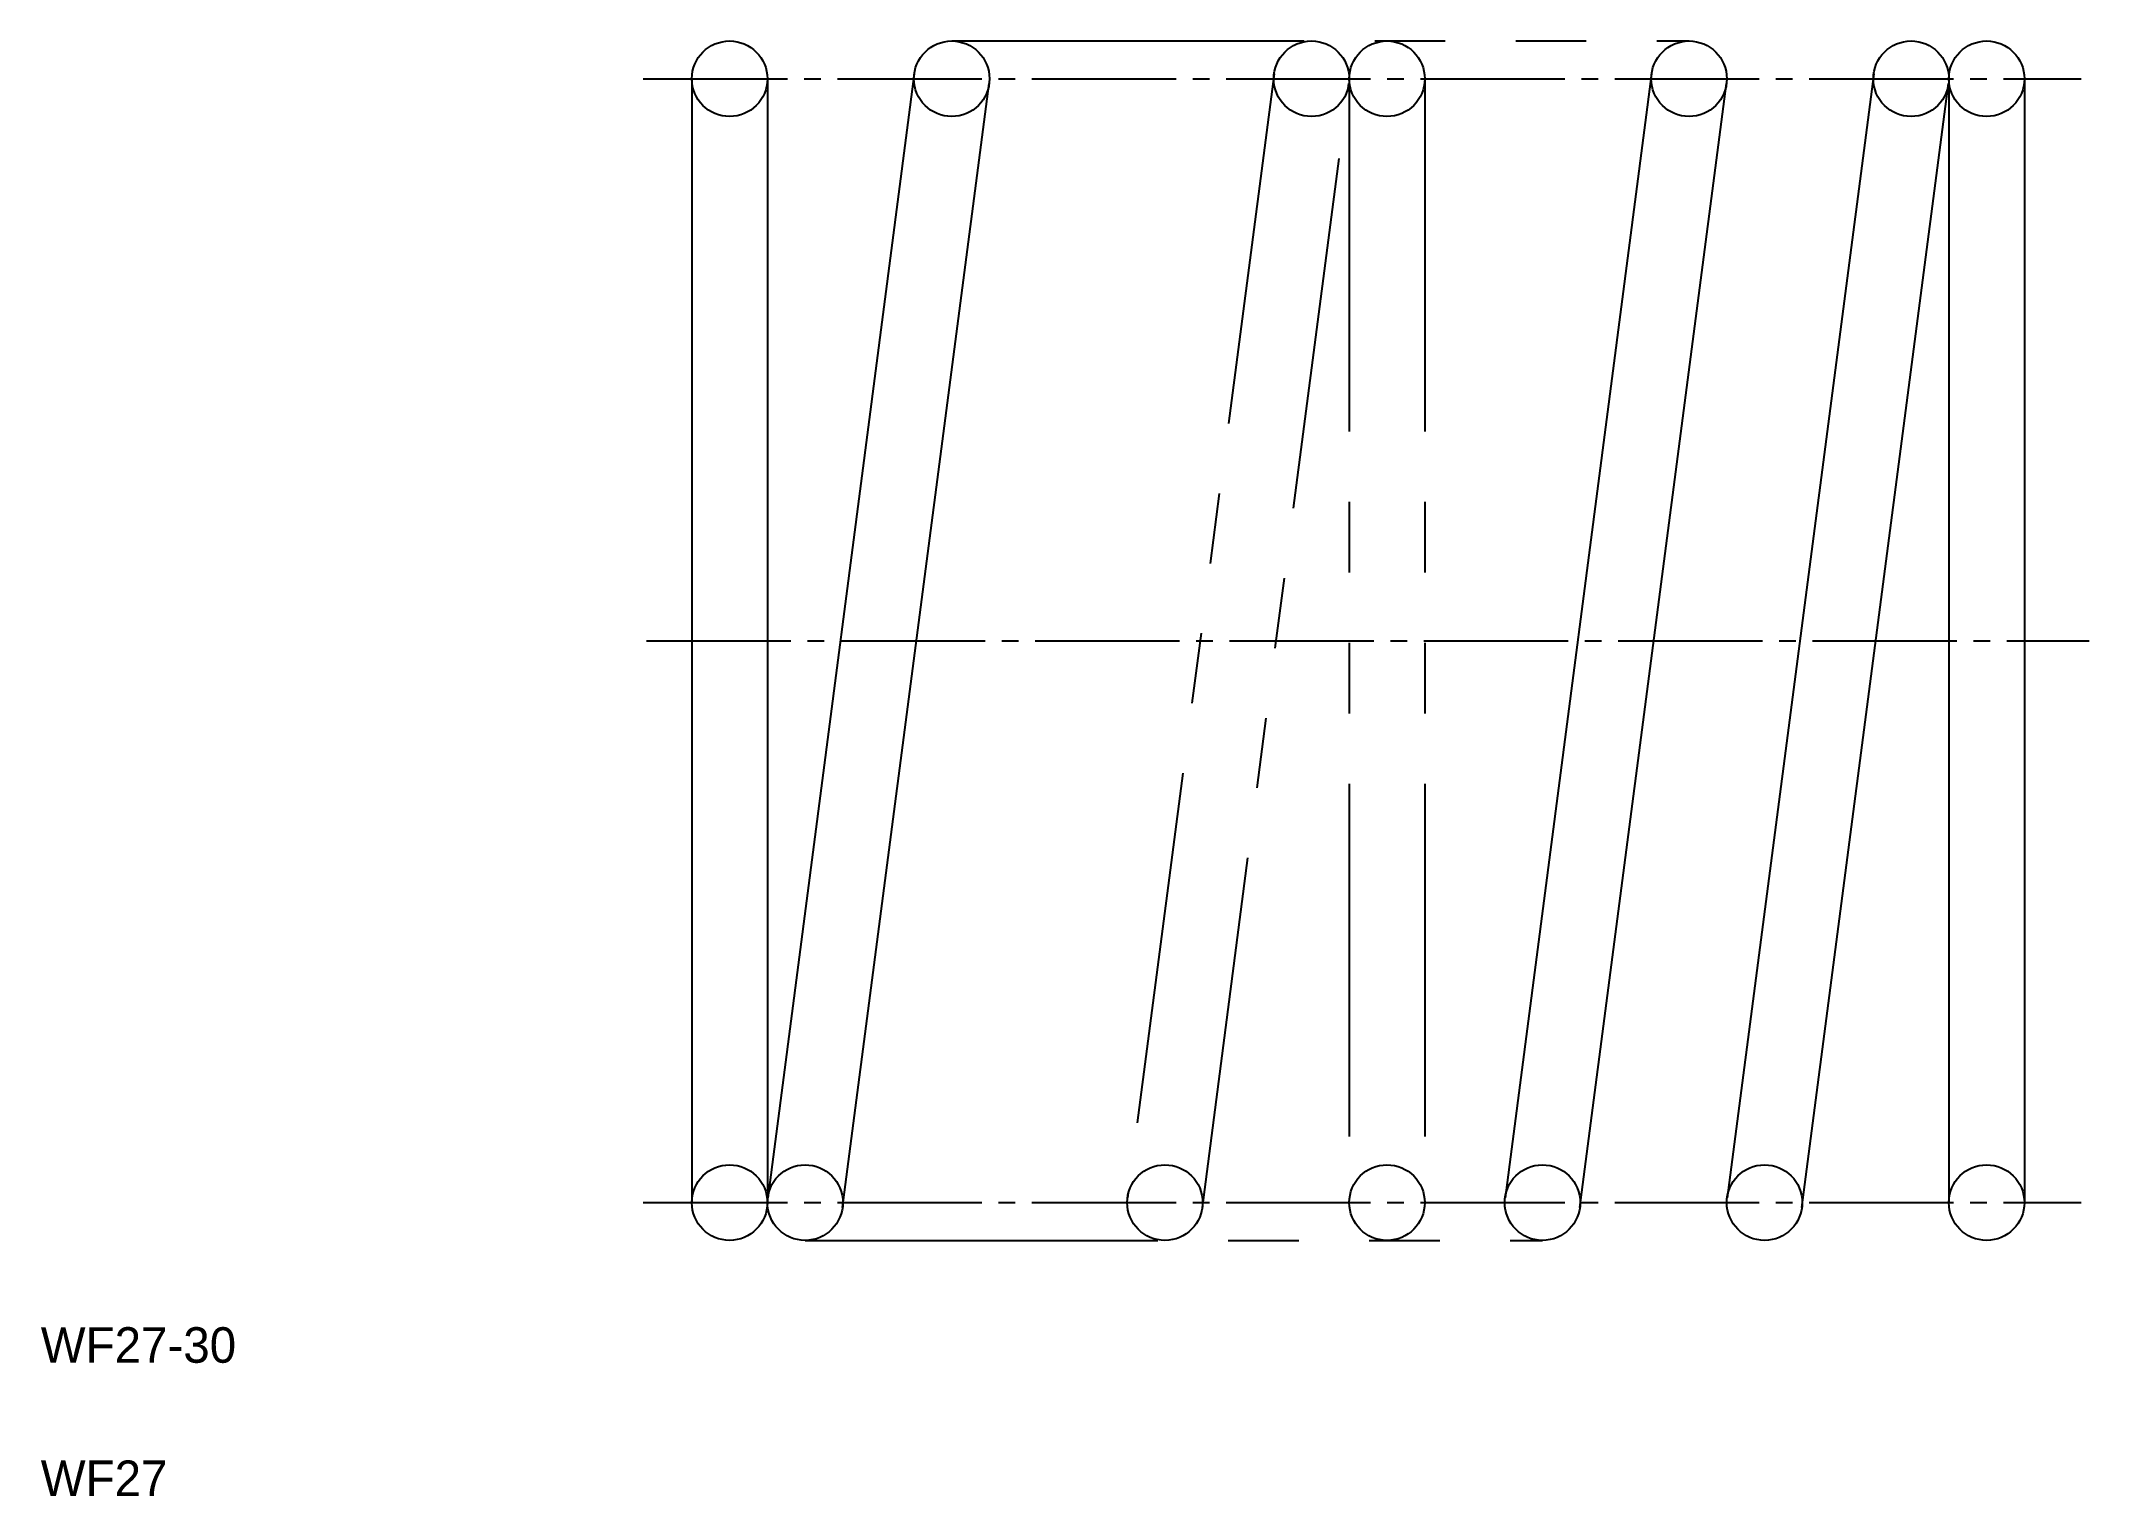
# Model space of a CAD drawing. Extents: x 2 to 48.1, y 2 to 34.8.
import ezdxf

# ---------------------------------------------------------------- set-up
doc = ezdxf.new("R2010")
doc.units = 0
doc.header["$LTSCALE"] = 0.25
doc.linetypes.add('CENTER', pattern=[17.5, 13, -1.5, 1.5, -1.5])
doc.linetypes.add('PHANTOM', pattern=[63.5, 31.75, -6.35, 6.35, -6.35, 6.35, -6.35])
doc.layers.get('0').update_dxf_attribs({"linetype": 'CONTINUOUS'})
doc.layers.add('CENTER', color=1, linetype='CENTER')

msp = doc.modelspace()

# ---------------------------------------------------------------- linework, layer by layer
at = {"color": 3, "linetype": 'PHANTOM'}
for p, q in [((22.509, 34.755), (39.109, 34.755)), ((29.766, 34.015), (26.466, 8.715)), ((28.152, 8.495), (31.452, 33.795)), ((31.459, 33.905), (31.459, 8.605)), ((33.159, 33.905), (33.159, 8.605)), ((19.209, 7.755), (35.809, 7.755))]:
    msp.add_line(p, q, dxfattribs=at)
at = {"color": 7}
for p, q in [((16.659, 33.905), (16.659, 8.605)), ((18.359, 33.905), (18.359, 8.605)), ((21.666, 34.015), (18.366, 8.715)), ((20.052, 8.495), (23.352, 33.795)), ((38.266, 34.015), (34.966, 8.715)), ((36.652, 8.495), (39.952, 33.795)), ((43.266, 34.015), (39.966, 8.715)), ((41.652, 8.495), (44.952, 33.795)), ((44.959, 33.905), (44.959, 8.605)), ((46.659, 33.905), (46.659, 8.605))]:
    msp.add_line(p, q, dxfattribs=at)
for p, q in [((23.359, 7.755), (23.359, 7.755)), ((27.509, 7.755), (27.509, 7.755))]:
    msp.add_line(p, q)
for centre in [(17.509, 33.905), (22.509, 33.905), (39.109, 33.905), (44.109, 33.905), (45.809, 33.905), (17.509, 8.605), (19.209, 8.605), (35.809, 8.605), (40.809, 8.605), (45.809, 8.605)]:
    msp.add_circle(centre, 0.85, dxfattribs=at)
at = {"color": 3, "linetype": 'PHANTOM'}
for centre in [(30.609, 33.905), (32.309, 33.905), (27.309, 8.605), (32.309, 8.605)]:
    msp.add_circle(centre, 0.85, dxfattribs=at)
at = {"layer": 'CENTER', "color": 1, "linetype": 'CENTER'}
for p, q in [((15.565, 33.905), (47.938, 33.905)), ((15.639, 21.255), (48.115, 21.255)), ((15.565, 8.605), (47.938, 8.605))]:
    msp.add_line(p, q, dxfattribs=at)

# ---------------------------------------------------------------- texts
for s, p in [('WF27-30', (2, 5)), ('WF27', (2, 2))]:
    msp.add_text(s, height=0.8).set_placement(p)

doc.saveas('drawing.dxf')
